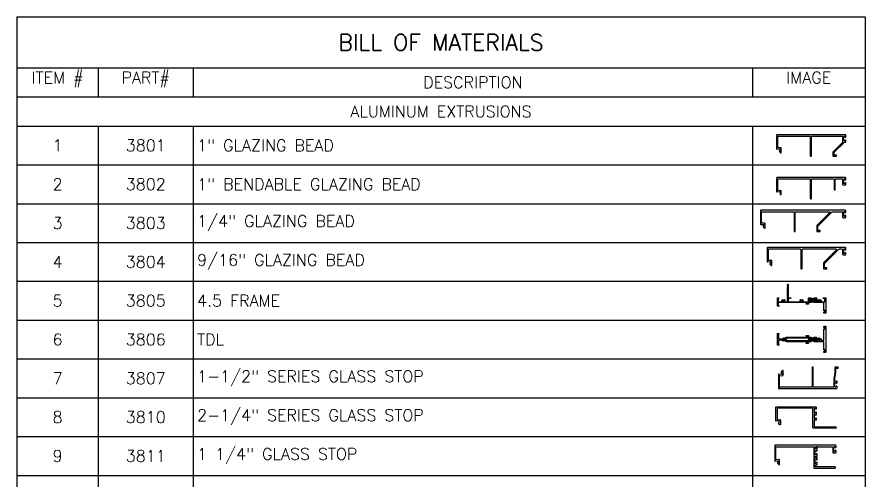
# Model space of a CAD drawing. Extents: x -23 to 190, y -172 to 85.
# Drawn here: x 34.2 to 40.75, y 41.99 to 45.57 of the extents above; entities that cross this region are included whole.
import ezdxf

# ---------------------------------------------------------------- set-up
doc = ezdxf.new("R2010")
doc.units = 0
doc.header["$MEASUREMENT"] = 0
doc.layers.get('0').update_dxf_attribs({"linetype": 'CONTINUOUS'})
doc.layers.add('DIM', color=7, linetype='CONTINUOUS')
doc.layers.add('FRAME', color=1, linetype='CONTINUOUS')
doc.styles.get("Standard").update_dxf_attribs({"font": 'simplex.shx'})

# ---------------------------------------------------------------- blocks, each defined once
blk = doc.blocks.new('3801 1 INCH GLASS STOP')
blk.add_lwpolyline([(2.741, 0.327, -0.414214), (2.769, 0.299, -0.414214), (2.741, 0.271), (2.669, 0.271, 0.414214), (2.659, 0.261), (2.659, 0.167, 0.198912), (2.668, 0.145), (3.128, -0.315, 0.198912), (3.15, -0.324), (3.183, -0.324, -0.414214), (3.214, -0.355), (3.214, -0.408, -0.414214), (3.189, -0.433, -0.399638), (3.164, -0.41, 0.400364), (3.139, -0.386, 0.414214), (3.114, -0.411), (3.114, -0.581, 0.414214), (3.139, -0.606), (3.139, -0.606, 0.399638), (3.164, -0.582, -0.399638), (3.189, -0.558, -0.414214), (3.214, -0.583), (3.214, -0.637, -0.414214), (3.183, -0.668), (-0.001, -0.668, -0.414214), (-0.011, -0.658), (-0.011, -0.01, -0.440011), (0, 0), (0.149, -0.013), (0.149, 0.04), (0.115, 0.074, -0.395486), (0.114, 0.102), (0.17, 0.165, -0.691708), (0.205, 0.152), (0.205, -0.04, -0.440011), (0.171, -0.071), (0.05, -0.061, 0.440011), (0.039, -0.071), (0.039, -0.593, 0.414214), (0.049, -0.603), (1.52, -0.603, 0.414214), (1.551, -0.572), (1.551, 0.299, -0.414214), (1.579, 0.327, -0.414214), (1.607, 0.299), (1.607, -0.572, 0.414214), (1.638, -0.603), (3.027, -0.603, 0.414214), (3.058, -0.572), (3.058, -0.337, 0.198912), (3.049, -0.315), (2.612, 0.122, -0.198912), (2.603, 0.144), (2.603, 0.296, -0.414214), (2.634, 0.327)], format="xyb", close=True)
blk = doc.blocks.new('3802 45 GLASS STOP')
blk.add_lwpolyline([(3.939, -0.433, -0.399638), (3.914, -0.41, 0.400364), (3.889, -0.386, 0.414214), (3.864, -0.411), (3.864, -0.581, 0.414214), (3.889, -0.606), (3.889, -0.606, 0.399638), (3.914, -0.582, -0.399638), (3.939, -0.558, -0.414214), (3.964, -0.583), (3.964, -0.637, -0.414214), (3.933, -0.668), (-0.001, -0.668, -0.414214), (-0.011, -0.658), (-0.011, -0.01, -0.440011), (0, 0), (0.149, -0.013), (0.149, 0.04), (0.115, 0.074, -0.395486), (0.114, 0.102), (0.17, 0.165, -0.691708), (0.205, 0.152), (0.205, -0.04, -0.440011), (0.171, -0.071), (0.05, -0.061, 0.440011), (0.039, -0.071), (0.039, -0.593, 0.414214), (0.049, -0.603), (1.52, -0.603, 0.414214), (1.551, -0.572), (1.551, 0.299, -0.414214), (1.579, 0.327), (1.579, 0.327, -0.414214), (1.607, 0.299), (1.607, -0.572, 0.414214), (1.638, -0.603), (3.179, -0.603, 0.668179), (3.2, -0.55), (2.612, 0.038, -0.198912), (2.603, 0.06), (2.603, 0.296, -0.414214), (2.634, 0.327), (2.741, 0.327, -0.414214), (2.769, 0.299, -0.414214), (2.741, 0.271), (2.669, 0.271, 0.414214), (2.659, 0.261), (2.659, 0.071), (3.324, -0.594, 0.198912), (3.345, -0.603), (3.777, -0.603, 0.414214), (3.808, -0.572), (3.808, -0.355, -0.414214), (3.839, -0.324), (3.933, -0.324, -0.414214), (3.964, -0.355), (3.964, -0.408, -0.414214)], format="xyb", close=True)
blk = doc.blocks.new('3800 NAIL-ON FRAME')
h = blk.add_hatch()
h.set_pattern_fill('ANSI32', color=256, scale=0.25, style=0)
h.set_pattern_definition([(45, (-3.29232, -6.189), (-0.0662913, 0.0662913), []), (45, (-3.24812, -6.189), (-0.0662913, 0.0662913), [])])
h.paths.add_polyline_path([(2.143, 0.361, 0.414214), (2.112, 0.392), (2.017, 0.392, 0.414214), (2.006, 0.382), (2.006, 0.351, -0.414214), (1.982, 0.326, -0.414214), (1.956, 0.351), (1.956, 0.423, -0.324768), (1.706, 0.423), (1.706, 0.351, -0.414214), (1.681, 0.326, -0.414214), (1.655, 0.351), (1.655, 0.382, 0.414214), (1.645, 0.392), (1.549, 0.392, 0.414214), (1.518, 0.361), (1.518, 0.111, 0.414214), (1.549, 0.08), (1.645, 0.08, 0.414214), (1.655, 0.09), (1.655, 0.121, -0.414214), (1.681, 0.146, -0.414214), (1.706, 0.121), (1.706, 0.09, 0.414214), (1.715, 0.08), (1.946, 0.08, 0.414214), (1.956, 0.09), (1.956, 0.121, -0.414214), (1.982, 0.146, -0.414214), (2.006, 0.121), (2.006, 0.09, 0.414214), (2.017, 0.08), (2.112, 0.08, 0.414214), (2.143, 0.111)])
blk.add_line((1.706, 0.015), (1.706, 0.09))
blk.add_lwpolyline([(1.706, 0.015), (1.691, 0), (1.437, 0), (1.437, -0.125, -0.414214), (1.407, -0.156), (1.251, -0.156, -0.414214), (1.22, -0.125, -0.414214), (1.251, -0.094), (1.376, -0.094), (1.376, 0), (-1.376, 0), (-1.376, -0.224, 0.198912), (-1.373, -0.231), (-1.293, -0.31, -0.668179), (-1.3, -0.327), (-1.441, -0.327, -0.414214), (-1.451, -0.317), (-1.451, 0.444, -0.414214), (-1.441, 0.454), (-1.357, 0.454, -0.414214), (-1.326, 0.423, -0.358249), (-1.35, 0.393, 0.358249), (-1.376, 0.362), (-1.376, 0.111, 0.414214), (-1.345, 0.08), (-1.055, 0.08, 0.5024), (-1.025, 0.12, -0.280293), (-0.988, 0.264, -0.498955), (-0.939, 0.256, -0.334263), (-0.945, 0.219, 2.470836), (-0.832, 0.219, -0.334263), (-0.838, 0.256), (-0.838, 0.256, -0.498955), (-0.789, 0.264, -0.280293), (-0.752, 0.12, 0.5024), (-0.722, 0.08), (-0.556, 0.08, 0.414214), (-0.525, 0.111), (-0.525, 0.399), (-0.491, 0.434), (-0.491, 0.454), (-0.513, 0.476), (-0.513, 1.426, -0.443866), (-0.501, 1.436, 0.443866), (-0.491, 1.446), (-0.491, 1.614, 0.414214), (-0.501, 1.624), (-0.502, 1.624, -0.414214), (-0.513, 1.634), (-0.513, 1.673, -0.414214), (-0.482, 1.704, -0.414214), (-0.451, 1.673), (-0.451, 0.464, 0.414214), (-0.441, 0.454), (-0.232, 0.454, -0.414214), (-0.201, 0.423, -0.414214), (-0.232, 0.392), (-0.419, 0.392, 0.414214), (-0.451, 0.361), (-0.451, 0.111, 0.414214), (-0.419, 0.08), (0.633, 0.08, 0.5024), (0.663, 0.12, -0.280293), (0.7, 0.264, -0.498955), (0.749, 0.256, -0.334263), (0.743, 0.219, 2.470836), (0.856, 0.219, -0.334263), (0.85, 0.256, -0.498955), (0.899, 0.264, -0.280293), (0.936, 0.12, 0.5024), (0.966, 0.08), (1.412, 0.08, 0.414214), (1.444, 0.111), (1.444, 0.392, -0.414214), (1.506, 0.454), (1.674, 0.454, -0.414214), (1.706, 0.423), (1.706, 0.351, -0.414214), (1.681, 0.326, -0.414214), (1.655, 0.351), (1.655, 0.382, 0.414214), (1.645, 0.392), (1.549, 0.392, 0.414214), (1.518, 0.361), (1.518, 0.111, 0.414214), (1.549, 0.08), (1.645, 0.08, 0.414214), (1.655, 0.09), (1.655, 0.121, -0.414214), (1.681, 0.146, -0.414214), (1.706, 0.121), (1.706, 0.09, 0.414214), (1.715, 0.08), (1.946, 0.08, 0.414214), (1.956, 0.09), (1.956, 0.121, -0.414214), (1.982, 0.146, -0.414214), (2.006, 0.121), (2.006, 0.09, 0.414214), (2.017, 0.08), (2.112, 0.08, 0.414214), (2.143, 0.111), (2.143, 0.361, 0.414214), (2.112, 0.392), (2.017, 0.392, 0.414214), (2.006, 0.382), (2.006, 0.351, -0.414214), (1.982, 0.326), (1.982, 0.326, -0.414214), (1.956, 0.351), (1.956, 0.423, -0.414214), (1.988, 0.454), (2.157, 0.454, -0.414214), (2.219, 0.392), (2.219, 0.111, 0.414214), (2.249, 0.08), (2.321, 0.08, 0.5024), (2.351, 0.12, -0.280293), (2.388, 0.264, -0.498955), (2.437, 0.256, -0.334263), (2.431, 0.219, 2.470836), (2.544, 0.219, -0.334263), (2.538, 0.256, -0.498955), (2.587, 0.264, -0.280293), (2.624, 0.12, 0.5024), (2.654, 0.08), (2.943, 0.08, 0.414214), (2.975, 0.111), (2.975, 0.361, 0.414214), (2.943, 0.392), (2.831, 0.392, -0.414214), (2.799, 0.423, -0.414214), (2.831, 0.454), (3.04, 0.454, -0.414214), (3.049, 0.444), (3.049, 0.444), (3.049, -0.969, -0.414214), (3.018, -1), (2.905, -1, -0.414214), (2.874, -0.969), (2.874, -0.918, -0.414214), (2.9, -0.893), (2.9, -0.893, -0.399638), (2.924, -0.916, 0.399638), (2.949, -0.94), (2.95, -0.94, 0.414214), (2.975, -0.915), (2.975, -0.745, 0.414214), (2.95, -0.72), (2.949, -0.72, 0.399638), (2.924, -0.744, -0.399638), (2.9, -0.768, -0.414214), (2.874, -0.743), (2.874, -0.691), (2.874, 0), (1.971, 0), (1.956, 0.015), (1.956, 0.09)], format="xyb")
blk.add_arc((1.831, 0.596), 0.214, 234.01573, 305.98427)
blk = doc.blocks.new('3806 MULLION')
h = blk.add_hatch()
h.set_pattern_fill('ANSI32', color=256, scale=0.25, style=0)
h.set_pattern_definition([(45, (-1.96831, -4.979215), (-0.0662913, 0.0662913), []), (45, (-1.92411, -4.979215), (-0.0662913, 0.0662913), [])])
h.paths.add_polyline_path([(-1.369, 0.094, -0.414214), (-1.394, 0.118), (-1.394, 0.134, 0.414214), (-1.404, 0.144), (-1.5, 0.144, 0.414214), (-1.531, 0.113), (-1.531, -0.113, 0.414214), (-1.5, -0.143), (-1.404, -0.143, 0.414214), (-1.394, -0.133), (-1.394, -0.118, -0.414214), (-1.369, -0.094, -0.414214), (-1.344, -0.118), (-1.093, -0.118, -0.414214), (-1.068, -0.094, -0.414214), (-1.043, -0.118), (-1.043, -0.133, 0.414214), (-1.033, -0.143), (-0.937, -0.143, 0.414214), (-0.906, -0.113), (-0.906, 0.113, 0.414214), (-0.937, 0.144), (-1.033, 0.144, 0.414214), (-1.043, 0.134), (-1.043, 0.118, -0.414214), (-1.068, 0.094, -0.414214), (-1.093, 0.118), (-1.093, 0.188, -0.275826), (-1.344, 0.188), (-1.344, 0.118, -0.414214)])
for p, q in [((-1.344, -0.118), (-1.093, -0.118)), ((-1.344, -0.203), (-1.344, -0.133))]:
    blk.add_line(p, q)
for points in [[(-1.093, -0.133), (-1.093, -0.118, -0.414214), (-1.068, -0.094, -0.414214), (-1.043, -0.118), (-1.043, -0.133, 0.414214), (-1.033, -0.143), (-0.937, -0.143, 0.414214), (-0.906, -0.113), (-0.906, 0.113, 0.414214), (-0.937, 0.144), (-1.033, 0.144, 0.414214), (-1.043, 0.134), (-1.043, 0.118, -0.414214), (-1.068, 0.094, -0.414214), (-1.093, 0.118), (-1.093, 0.188, -0.414214), (-1.062, 0.219), (-0.937, 0.219, -0.414214), (-0.831, 0.113), (-0.831, -0.062, 0.414214), (-0.8, -0.094), (-0.738, -0.094, 0.517938), (-0.709, -0.052, -0.42659), (-0.608, 0.149, -0.510157), (-0.56, 0.113), (-0.56, 0.112, -0.323599), (-0.586, 0.077, 2.284894), (-0.483, 0.018, -0.323599), (-0.466, 0.058), (-0.465, 0.058, -0.510157), (-0.41, 0.035, -0.142368), (-0.415, -0.052, 0.517938), (-0.386, -0.094), (-0.175, -0.094), (-0.175, 0.91), (-0.175, 0.961, -0.414214), (-0.15, 0.986, -0.399638), (-0.125, 0.962, 0.399638), (-0.1, 0.939), (-0.1, 0.939, 0.414214), (-0.075, 0.964), (-0.075, 1.134, 0.414214), (-0.1, 1.159), (-0.1, 1.159, 0.399638), (-0.125, 1.135, -0.399638), (-0.15, 1.111), (-0.15, 1.111, -0.414214), (-0.175, 1.136), (-0.175, 1.188, -0.414214), (-0.144, 1.219), (-0.031, 1.219, -0.414214), (0, 1.188), (0, 0), (0, -1.188, -0.414214), (-0.031, -1.219), (-0.144, -1.219, -0.414214), (-0.175, -1.188), (-0.175, -1.136, -0.414214), (-0.15, -1.111), (-0.15, -1.111, -0.399638), (-0.125, -1.135, 0.399638), (-0.1, -1.159), (-0.1, -1.159, 0.414214), (-0.075, -1.133), (-0.075, -0.964, 0.414214), (-0.1, -0.938), (-0.1, -0.938, 0.399638), (-0.125, -0.962, -0.399638), (-0.15, -0.986, -0.414214), (-0.175, -0.961), (-0.175, -0.909), (-0.175, -0.219), (-1.078, -0.219), (-1.093, -0.203)], [(-3.625, -0.143, -0.414214), (-3.656, -0.113), (-3.656, 0.113, -0.414214), (-3.625, 0.144), (-1.637, 0.144, -0.414214), (-1.606, 0.113), (-1.606, -0.113, -0.414214), (-1.637, -0.143)]]:
    blk.add_lwpolyline(points, format="xyb", close=True)
blk.add_lwpolyline([(-1.344, -0.203), (-1.359, -0.219), (-1.612, -0.219), (-1.612, -0.344, -0.414214), (-1.643, -0.374), (-1.799, -0.374, -0.414214), (-1.83, -0.344, -0.414214), (-1.799, -0.312), (-1.674, -0.312), (-1.674, -0.219), (-3.625, -0.219, -0.414214), (-3.731, -0.113), (-3.731, -0.068, 0.414214), (-3.762, -0.037), (-3.764, -0.037, 0.308174), (-3.793, -0.057, -0.627979), (-4.073, -0.078, 0.267949), (-4.1, -0.062), (-4.39, -0.062, 0.414214), (-4.4, -0.072), (-4.4, -0.37, -0.237131), (-4.413, -0.395, 0.457629), (-4.416, -0.441), (-4.346, -0.511, -0.668179), (-4.36, -0.546), (-4.49, -0.546, -0.414214), (-4.5, -0.535), (-4.5, 0), (-4.5, 0.536, -0.414214), (-4.49, 0.546), (-4.36, 0.546, -0.668179), (-4.346, 0.511), (-4.416, 0.441, 0.457629), (-4.413, 0.395, -0.237131), (-4.4, 0.37), (-4.4, 0.073, 0.414214), (-4.39, 0.063), (-4.045, 0.063, -0.500407), (-4.016, 0.023, 2.386509), (-3.914, 0.077, -0.326072), (-3.94, 0.113, -0.502305), (-3.892, 0.149, -0.227368), (-3.793, 0.057, 0.308174), (-3.764, 0.038), (-3.762, 0.038, 0.414214), (-3.731, 0.069), (-3.731, 0.113, -0.414214), (-3.625, 0.219), (-1.674, 0.219), (-1.674, 0.313), (-1.799, 0.313, -0.414214), (-1.83, 0.344, -0.414214), (-1.799, 0.375), (-1.643, 0.375, -0.414214), (-1.612, 0.344), (-1.612, 0.228, 0.414214), (-1.602, 0.219), (-1.375, 0.219, -0.414214), (-1.344, 0.188), (-1.344, 0.118, -0.414214), (-1.369, 0.094, -0.414214), (-1.394, 0.118), (-1.394, 0.134, 0.414214), (-1.404, 0.144), (-1.5, 0.144, 0.414214), (-1.531, 0.113), (-1.531, -0.113, 0.414214), (-1.5, -0.143), (-1.404, -0.143, 0.414214), (-1.394, -0.133), (-1.394, -0.118, -0.414214), (-1.369, -0.094, -0.414214), (-1.344, -0.118), (-1.344, -0.133)], format="xyb")
blk.add_arc((-1.219, 0.398), 0.245, 239.15951, 300.84049)
blk = doc.blocks.new('3811 114 GLASS STOP')
blk.add_lwpolyline([(1.964, 0.69), (1.984, 0.67), (2.652, 0.67, -0.414214), (2.683, 0.639), (2.683, 0.401, 0.414214), (2.693, 0.391), (2.829, 0.391, 0.414214), (2.839, 0.401), (2.839, 0.475, 0.414214), (2.814, 0.5, 0.399638), (2.789, 0.477, -0.400364), (2.764, 0.453, -0.414214), (2.739, 0.478), (2.739, 0.648, -0.414214), (2.764, 0.673), (2.764, 0.673, -0.399638), (2.789, 0.649, 0.399638), (2.814, 0.625, 0.414214), (2.839, 0.65), (2.839, 0.725, 0.414214), (2.829, 0.735), (2.829, 0.735), (2.829, 0.735), (2.829, 0.735), (-0.001, 0.735, 0.414214), (-0.011, 0.725), (-0.011, 0.01, 0.440011), (0, 0), (0.138, 0.012, -0.440011), (0.149, 0.002), (0.149, -0.04), (0.115, -0.074, 0.395486), (0.114, -0.102), (0.17, -0.165, 0.691708), (0.205, -0.152), (0.205, 0.04, 0.440011), (0.171, 0.071), (0.05, 0.061, -0.440011), (0.039, 0.071), (0.039, 0.66, -0.414214), (0.049, 0.67), (1.777, 0.67, -0.414214), (1.808, 0.639), (1.808, -0.317, 0.414214), (1.818, -0.327), (2.781, -0.327, 0.414214), (2.809, -0.299, 0.414214), (2.781, -0.271), (1.895, -0.271, -0.414214), (1.864, -0.24), (1.864, -0.206, -0.414214), (1.895, -0.175), (1.954, -0.175, 0.414214), (1.964, -0.165), (1.964, -0.091, 0.414214), (1.939, -0.066, 0.399638), (1.914, -0.089, -0.400364), (1.889, -0.113, -0.414214), (1.864, -0.088), (1.864, 0.082, -0.414214), (1.889, 0.107, -0.400364), (1.914, 0.083, 0.399638), (1.939, 0.059, 0.414214), (1.964, 0.084), (1.964, 0.159, 0.414214), (1.954, 0.169), (1.895, 0.169, -0.414214), (1.864, 0.2), (1.864, 0.204, -0.414214), (1.895, 0.235), (1.954, 0.235, 0.414214), (1.964, 0.245), (1.964, 0.319, 0.414214), (1.939, 0.344, 0.399638), (1.914, 0.321, -0.400364), (1.889, 0.297, -0.414214), (1.864, 0.322), (1.864, 0.492, -0.414214), (1.889, 0.517, -0.400364), (1.914, 0.493, 0.399638), (1.939, 0.469, 0.414214), (1.964, 0.494), (1.964, 0.569, 0.414214), (1.954, 0.579), (1.895, 0.579, -0.414214), (1.864, 0.61), (1.864, 0.639, -0.414214), (1.895, 0.67), (1.964, 0.67)], format="xyb", close=True)

msp = doc.modelspace()

# ---------------------------------------------------------------- linework, layer by layer
at = {"layer": 'DIM'}
for p, q in [((34.2024, 45.5728), (40.7537, 45.5728)), ((34.2024, 45.5728), (34.2024, 34.9588)), ((40.7537, 45.5728), (40.7537, 34.9588)), ((34.2024, 45.1795), (40.7537, 45.1795)), ((34.8302, 45.1795), (34.8302, 44.9545)), ((35.5641, 45.1795), (35.5641, 44.9545)), ((39.8844, 45.1795), (39.8844, 44.9545)), ((34.2024, 44.9545), (40.7537, 44.9545)), ((34.2024, 44.7295), (40.7537, 44.7295)), ((34.8302, 44.7295), (34.8302, 38.3009)), ((35.5641, 44.7295), (35.5641, 38.3009)), ((39.8844, 44.7295), (39.8844, 38.3009)), ((34.2024, 44.4295), (40.7537, 44.4295)), ((34.2024, 44.1295), (40.7537, 44.1295)), ((34.2024, 43.8295), (40.7537, 43.8295)), ((34.2024, 43.5295), (40.7537, 43.5295)), ((34.2024, 43.2295), (40.7537, 43.2295)), ((34.2024, 42.9295), (40.7537, 42.9295)), ((34.2024, 42.6295), (40.7537, 42.6295)), ((34.2024, 42.3295), (40.7537, 42.3295)), ((34.2024, 42.0295), (40.7537, 42.0295))]:
    msp.add_line(p, q, dxfattribs=at)
at = {"layer": 'FRAME'}
for points in [[(40.3396, 44.3155, -0.414214), (40.3448, 44.3206), (40.5091, 44.3206, -0.414214), (40.5142, 44.3155), (40.5142, 44.2401, 0.414214), (40.5184, 44.236), (40.5194, 44.236, 0.414214), (40.5235, 44.2401), (40.5235, 44.3155, -0.414214), (40.5287, 44.3206), (40.5753, 44.3206, -0.414214), (40.5805, 44.3155), (40.5805, 44.2795, 0.414214), (40.5856, 44.2743), (40.6012, 44.2743, 0.414214), (40.6064, 44.2795), (40.6064, 44.2884, 0.414214), (40.6022, 44.2925, 0.399638), (40.5981, 44.2886, -0.400364), (40.5939, 44.2846, -0.414214), (40.5898, 44.2888), (40.5898, 44.317, -0.414214), (40.5939, 44.3211), (40.5939, 44.3211, -0.399638), (40.5981, 44.3172, 0.399638), (40.6022, 44.3133, 0.414214), (40.6064, 44.3174), (40.6064, 44.3263, 0.414214), (40.6012, 44.3314), (40.0727, 44.3314, 0.414214), (40.071, 44.3298), (40.071, 44.2222, 0.440011), (40.0728, 44.2205), (40.0958, 44.2226, -0.440011), (40.0976, 44.2209), (40.0976, 44.2039, 0.414214), (40.1017, 44.1998, 0.414214), (40.1059, 44.2039), (40.1059, 44.2262, 0.440011), (40.1003, 44.2313), (40.0811, 44.2296, -0.440011), (40.0793, 44.2313), (40.0793, 44.319, -0.414214), (40.081, 44.3206), (40.3252, 44.3206, -0.414214), (40.3303, 44.3155), (40.3303, 44.1709, 0.414214), (40.335, 44.1663), (40.335, 44.1663, 0.414214), (40.3396, 44.1709)], [(40.4553, 43.6249, 0.414214), (40.46, 43.6295, 0.414214), (40.4553, 43.6342), (40.4434, 43.6342, -0.414214), (40.4417, 43.6358), (40.4417, 43.6675), (40.552, 43.7778, -0.198912), (40.5556, 43.7793), (40.5753, 43.7793, -0.414214), (40.5805, 43.7741), (40.5805, 43.7381, 0.414214), (40.5856, 43.733), (40.6012, 43.733, 0.414214), (40.6064, 43.7381), (40.6064, 43.747, 0.414214), (40.6022, 43.7511, 0.399638), (40.5981, 43.7472, -0.400364), (40.5939, 43.7432, -0.414214), (40.5898, 43.7474), (40.5898, 43.7756, -0.414214), (40.5939, 43.7798), (40.5939, 43.7798, -0.399638), (40.5981, 43.7758, 0.399638), (40.6022, 43.7719, 0.414214), (40.6064, 43.776), (40.6064, 43.7849, 0.414214), (40.6012, 43.7901), (40.0001, 43.7901, 0.414214), (39.9985, 43.7884), (39.9985, 43.6808, 0.440011), (40.0003, 43.6792), (40.025, 43.6813), (40.025, 43.6725), (40.0194, 43.6669, 0.395486), (40.0192, 43.6623), (40.0285, 43.6517, 0.691708), (40.0343, 43.6539), (40.0343, 43.6859, 0.440011), (40.0287, 43.691), (40.0086, 43.6892, -0.440011), (40.0068, 43.6909), (40.0068, 43.7776, -0.414214), (40.0084, 43.7793), (40.2526, 43.7793, -0.414214), (40.2578, 43.7741), (40.2578, 43.6295, 0.414214), (40.2624, 43.6249), (40.2624, 43.6249, 0.414214), (40.2671, 43.6295), (40.2671, 43.7741, -0.414214), (40.2722, 43.7793), (40.5279, 43.7793, -0.668179), (40.5316, 43.7705), (40.4339, 43.6728, 0.198912), (40.4324, 43.6692), (40.4324, 43.63, 0.414214), (40.4376, 43.6249)], [(40.0938, 42.7133), (40.0938, 42.8, -0.440011), (40.0956, 42.8016), (40.1157, 42.7999, 0.440011), (40.1213, 42.805), (40.1213, 42.8098, -0.267949), (40.1222, 42.8112, 0.57735), (40.1222, 42.8141, -0.267949), (40.1213, 42.8155), (40.1213, 42.8264, -0.267949), (40.1222, 42.8278, 0.57735), (40.1222, 42.8307, -0.267949), (40.1213, 42.8321), (40.1213, 42.8369, 0.691708), (40.1155, 42.8391), (40.1062, 42.8285, 0.395486), (40.1064, 42.824), (40.112, 42.8183), (40.112, 42.8095), (40.0873, 42.8117, 0.440011), (40.0855, 42.81), (40.0855, 42.7025, 0.414214), (40.0871, 42.7008), (40.5327, 42.7008, 0.414214), (40.5378, 42.706), (40.5378, 42.7148, 0.975), (40.5295, 42.715, -0.975), (40.5212, 42.7153), (40.5212, 42.7435, -0.975), (40.5295, 42.7437, 0.975), (40.5378, 42.7439), (40.5378, 42.7528, 0.414214), (40.5327, 42.7579), (40.5264, 42.7579, -0.414214), (40.5212, 42.7631), (40.5212, 42.7735, -0.035412), (40.5213, 42.7742), (40.5285, 42.8231, 0.035412), (40.5287, 42.8251), (40.5287, 42.855, -0.414214), (40.5304, 42.8567), (40.5423, 42.8567, 1), (40.5423, 42.866), (40.5245, 42.866, 0.414214), (40.5194, 42.8608), (40.5194, 42.8251, -0.035412), (40.5193, 42.8244), (40.5121, 42.7756, 0.035412), (40.5119, 42.7735), (40.5119, 42.7133, -0.414214), (40.5103, 42.7116), (40.3557, 42.7116, -0.414214), (40.3541, 42.7133), (40.3541, 42.8613, 1), (40.3448, 42.8613), (40.3448, 42.7133, -0.414214), (40.3431, 42.7116), (40.0954, 42.7116, -0.414214)], [(40.3686, 42.5448, 0.975), (40.3603, 42.5446), (40.3603, 42.5164, 0.975), (40.3686, 42.5162, -0.975), (40.3769, 42.516), (40.3769, 42.4985, -0.975), (40.3686, 42.4982, 0.975), (40.3603, 42.498), (40.3603, 42.4698, 0.975), (40.3686, 42.4696, -0.975), (40.3769, 42.4694), (40.3769, 42.4606, -0.414214), (40.3718, 42.4554), (40.3655, 42.4554, 0.414214), (40.3603, 42.4503), (40.3603, 42.4085, 0.414214), (40.3655, 42.4034), (40.528, 42.4034, -1), (40.528, 42.3941), (40.3562, 42.3941, -0.414214), (40.351, 42.3992), (40.351, 42.5431, 0.414214), (40.3459, 42.5483), (40.0761, 42.5483, 0.414214), (40.0744, 42.5466), (40.0744, 42.4601, 0.440011), (40.0763, 42.4584), (40.0954, 42.4601, -0.440011), (40.101, 42.455), (40.101, 42.4231, -0.691708), (40.0952, 42.4209), (40.0859, 42.4315, -0.395486), (40.086, 42.436), (40.0912, 42.4412, 0.198912), (40.0917, 42.4423), (40.0917, 42.4486, 0.440011), (40.0899, 42.4503), (40.067, 42.4483, -0.440011), (40.0652, 42.4499), (40.0652, 42.5574, -0.414214), (40.0668, 42.5591), (40.3718, 42.5591, -0.414214), (40.3769, 42.5539), (40.3769, 42.545, -0.975)]]:
    msp.add_lwpolyline(points, format="xyb", close=True, dxfattribs=at)

# ---------------------------------------------------------------- block references
at = {"layer": 'FRAME', "xscale": -0.1660000000000004, "yscale": 0.166, "zscale": 0.166, "rotation": 180}
for name, p in [('3801 1 INCH GLASS STOP', (40.0728, 44.5506)), ('3802 45 GLASS STOP', (39.9483, 43.9674))]:
    msp.add_blockref(name, p, dxfattribs=at)
at = {"layer": 'FRAME'}
for name, p, xscale, yscale, zscale in [('3800 NAIL-ON FRAME', (40.197, 43.3651), 0.08300000000000018, 0.08300000000000018, 0.08300000000000018), ('3806 MULLION', (40.4501, 43.0803), 0.08300000000000018, 0.08300000000000018, 0.08300000000000018), ('3811 114 GLASS STOP', (40.0583, 42.1397), 0.1660000000000004, 0.1660000000000004, 0.1660000000000004)]:
    msp.add_blockref(name, p, dxfattribs=dict(at, xscale=xscale, yscale=yscale, zscale=zscale))

# ---------------------------------------------------------------- texts
at = {"layer": 'DIM'}
for s, insert, char_height, width, attachment_point in [('BILL OF MATERIALS', (37.478, 45.3762), 0.125, 6.491226, 5), ('ITEM #', (34.5163, 45.1495), 0.09, 0.567766, 2), ('PART#', (35.1972, 45.1495), 0.09, 0.67392, 2), ('IMAGE', (40.319, 45.1495), 0.09, 0.809223, 2), ('DESCRIPTION', (37.7243, 45.067), 0.09, 4.260317, 5), ('ALUMINUM EXTRUSIONS', (37.478, 44.842), 0.09, 6.491226, 5), ('1', (34.5163, 44.5795), 0.09, 0.567766, 5), ('3801\\P', (35.1972, 44.5795), 0.09, 0.67392, 5), ('1" GLAZING BEAD\\P', (35.5941, 44.5795), 0.09, 4.260317, 4), ('2', (34.5163, 44.2795), 0.09, 0.567766, 5), ('3802\\P', (35.1972, 44.2795), 0.09, 0.67392, 5), ('1" BENDABLE GLAZING BEAD\\P', (35.5941, 44.2795), 0.09, 4.260317, 4), ('3', (34.5163, 43.9795), 0.09, 0.567766, 5), ('3803', (35.1972, 43.9795), 0.09, 0.67392, 5), ('1/4" GLAZING BEAD\\P', (35.5941, 43.9795), 0.09, 4.260317, 4), ('4', (34.5163, 43.6795), 0.09, 0.567766, 5), ('3804\\P', (35.1972, 43.6795), 0.09, 0.67392, 5), ('9/16" GLAZING BEAD\\P', (35.5941, 43.6795), 0.09, 4.260317, 4), ('5', (34.5163, 43.3795), 0.09, 0.567766, 5), ('3805\\P', (35.1972, 43.3795), 0.09, 0.67392, 5), ('4.5 FRAME ', (35.5941, 43.3795), 0.09, 4.260317, 4), ('6', (34.5163, 43.0795), 0.09, 0.567766, 5), ('3806\\P', (35.1972, 43.0795), 0.09, 0.67392, 5), ('TDL', (35.5941, 43.0795), 0.09, 4.260317, 4), ('1-1/2" SERIES GLASS STOP', (35.5941, 42.7795), 0.09, 4.260317, 4), ('7', (34.5163, 42.7795), 0.09, 0.567766, 5), ('3807\\P', (35.1972, 42.7795), 0.09, 0.67392, 5), ('8', (34.5163, 42.4795), 0.09, 0.567766, 5), ('3810', (35.1972, 42.4795), 0.09, 0.67392, 5), ('2-1/4" SERIES GLASS STOP', (35.5941, 42.4795), 0.09, 4.260317, 4), ('1 1/4" GLASS STOP', (35.5941, 42.1795), 0.09, 4.260317, 4), ('9', (34.5163, 42.1795), 0.09, 0.567766, 5), ('3811\\P', (35.1972, 42.1795), 0.09, 0.67392, 5)]:
    msp.add_mtext(s, dxfattribs=dict(at, insert=insert, char_height=char_height, width=width, attachment_point=attachment_point))

doc.saveas('drawing.dxf')
